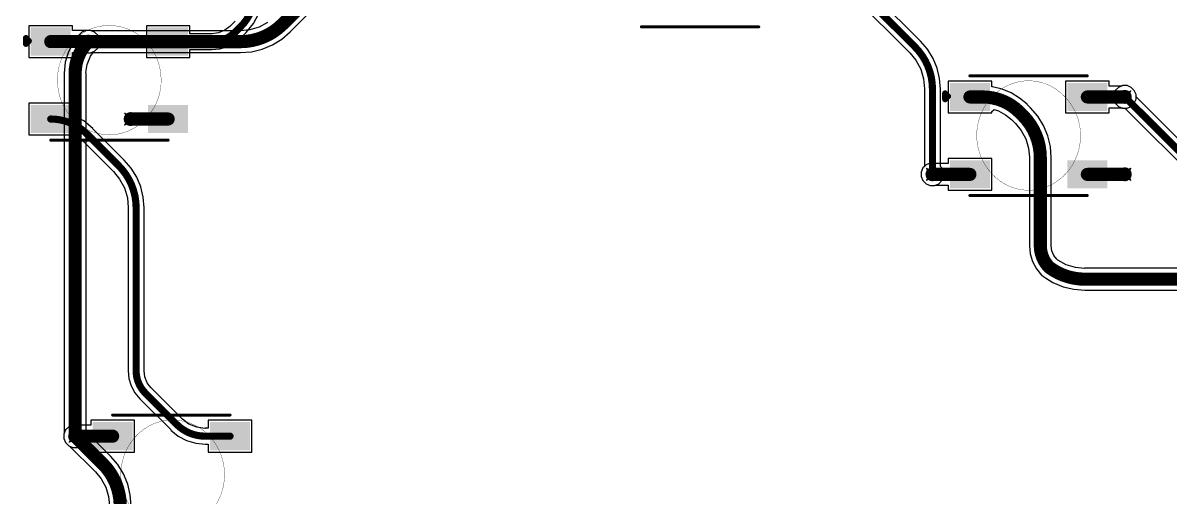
# Model space of a CAD drawing. Header units: inches. Extents: x -11 to 1110, y -7 to 455.
# Drawn here: x 356.01 to 404.86, y 271.22 to 291.43 of the extents above; entities that cross this region are included whole.
import ezdxf

# ---------------------------------------------------------------- set-up
doc = ezdxf.new("R2010")
doc.units = ezdxf.units.IN
for name, color, linetype in [('Bottom Layer', 5, 'Continuous'), ('Drill Drawing', 1, 'Continuous'), ('Mechanical 7', 56, 'Continuous'), ('Top Layer', 1, 'Continuous'), ('Top Overlay', 2, 'Continuous'), ('Top Paste', 8, 'Continuous'), ('Top Solder', 216, 'Continuous'), ('Via Holes', 16, 'Continuous')]:
    doc.layers.add(name, color=color, linetype=linetype)

msp = doc.modelspace()

# ---------------------------------------------------------------- hatches: boundary and pattern name
at = {"layer": 'Bottom Layer'}
h = msp.add_hatch(color=5, dxfattribs=at)
edge = h.paths.add_edge_path()
edge.add_arc((358.794, 290.633), 0.3, 0, 360)
h = msp.add_hatch(color=5, dxfattribs=at)
edge = h.paths.add_edge_path()
edge.add_arc((402.937, 288.28), 0.3, 0, 360)
h = msp.add_hatch(color=5, dxfattribs=at)
edge = h.paths.add_edge_path()
edge.add_arc((360.602, 287.333), 0.3, 0, 360)
h = msp.add_hatch(color=5, dxfattribs=at)
edge = h.paths.add_edge_path()
edge.add_arc((394.746, 284.98), 0.3, 0, 360)
h = msp.add_hatch(color=5, dxfattribs=at)
edge = h.paths.add_edge_path()
edge.add_arc((402.937, 284.98), 0.3, 0, 360)
h = msp.add_hatch(color=5, dxfattribs=at)
edge = h.paths.add_edge_path()
edge.add_arc((358.238, 273.814), 0.3, 0, 360)
at = {"layer": 'Top Layer'}
for points in [[(356.448, 291.136), (357.948, 291.136), (357.948, 290.136), (356.448, 290.136)], [(362.948, 290.136), (361.448, 290.136), (361.448, 291.136), (362.948, 291.136)], [(395.592, 288.776), (397.092, 288.776), (397.092, 287.776), (395.592, 287.776)], [(402.092, 287.776), (400.592, 287.776), (400.592, 288.776), (402.092, 288.776)], [(356.448, 287.836), (357.948, 287.836), (357.948, 286.836), (356.448, 286.836)], [(361.448, 287.836), (362.948, 287.836), (362.948, 286.836), (361.448, 286.836)], [(395.592, 285.476), (397.092, 285.476), (397.092, 284.476), (395.592, 284.476)], [(400.592, 285.476), (402.092, 285.476), (402.092, 284.476), (400.592, 284.476)], [(359.084, 274.318), (360.584, 274.318), (360.584, 273.318), (359.084, 273.318)], [(365.584, 273.318), (364.084, 273.318), (364.084, 274.318), (365.584, 274.318)]]:
    msp.add_hatch(color=1, dxfattribs=at).paths.add_polyline_path(points)
h = msp.add_hatch(color=1, dxfattribs=at)
edge = h.paths.add_edge_path()
edge.add_arc((358.794, 290.633), 0.3, 0, 360)
h = msp.add_hatch(color=1, dxfattribs=at)
edge = h.paths.add_edge_path()
edge.add_arc((402.937, 288.28), 0.3, 0, 360)
h = msp.add_hatch(color=1, dxfattribs=at)
edge = h.paths.add_edge_path()
edge.add_arc((360.602, 287.333), 0.3, 0, 360)
h = msp.add_hatch(color=1, dxfattribs=at)
edge = h.paths.add_edge_path()
edge.add_arc((394.746, 284.98), 0.3, 0, 360)
h = msp.add_hatch(color=1, dxfattribs=at)
edge = h.paths.add_edge_path()
edge.add_arc((402.937, 284.98), 0.3, 0, 360)
h = msp.add_hatch(color=1, dxfattribs=at)
edge = h.paths.add_edge_path()
edge.add_arc((358.238, 273.814), 0.3, 0, 360)
at = {"layer": 'Top Paste'}
for points in [[(356.448, 291.136), (357.948, 291.136), (357.948, 290.136), (356.448, 290.136)], [(362.948, 290.136), (361.448, 290.136), (361.448, 291.136), (362.948, 291.136)], [(395.592, 288.776), (397.092, 288.776), (397.092, 287.776), (395.592, 287.776)], [(402.092, 287.776), (400.592, 287.776), (400.592, 288.776), (402.092, 288.776)], [(356.448, 287.836), (357.948, 287.836), (357.948, 286.836), (356.448, 286.836)], [(361.448, 287.836), (362.948, 287.836), (362.948, 286.836), (361.448, 286.836)], [(395.592, 285.476), (397.092, 285.476), (397.092, 284.476), (395.592, 284.476)], [(400.592, 285.476), (402.092, 285.476), (402.092, 284.476), (400.592, 284.476)], [(359.084, 274.318), (360.584, 274.318), (360.584, 273.318), (359.084, 273.318)], [(365.584, 273.318), (364.084, 273.318), (364.084, 274.318), (365.584, 274.318)]]:
    msp.add_hatch(color=8, dxfattribs=at).paths.add_polyline_path(points)
at = {"layer": 'Top Solder'}
for points in [[(356.346, 291.238), (358.05, 291.238), (358.05, 290.035), (356.346, 290.035)], [(363.05, 290.035), (361.346, 290.035), (361.346, 291.238), (363.05, 291.238)], [(395.49, 288.878), (397.193, 288.878), (397.193, 287.675), (395.49, 287.675)], [(402.193, 287.675), (400.49, 287.675), (400.49, 288.878), (402.193, 288.878)], [(356.346, 287.938), (358.05, 287.938), (358.05, 286.735), (356.346, 286.735)], [(361.346, 287.938), (363.05, 287.938), (363.05, 286.735), (361.346, 286.735)], [(395.49, 285.578), (397.193, 285.578), (397.193, 284.375), (395.49, 284.375)], [(400.49, 285.578), (402.193, 285.578), (402.193, 284.375), (400.49, 284.375)], [(358.982, 274.419), (360.686, 274.419), (360.686, 273.216), (358.982, 273.216)], [(365.686, 273.216), (363.982, 273.216), (363.982, 274.419), (365.686, 274.419)]]:
    msp.add_hatch(color=216, dxfattribs=at).paths.add_polyline_path(points)
at = {"layer": 'Via Holes'}
h = msp.add_hatch(color=7, dxfattribs=at)
edge = h.paths.add_edge_path()
edge.add_arc((358.794, 290.633), 0.15, 0, 360)
h = msp.add_hatch(color=7, dxfattribs=at)
edge = h.paths.add_edge_path()
edge.add_arc((402.937, 288.28), 0.15, 0, 360)
h = msp.add_hatch(color=7, dxfattribs=at)
edge = h.paths.add_edge_path()
edge.add_arc((360.602, 287.333), 0.15, 0, 360)
h = msp.add_hatch(color=7, dxfattribs=at)
edge = h.paths.add_edge_path()
edge.add_arc((394.746, 284.98), 0.15, 0, 360)
h = msp.add_hatch(color=7, dxfattribs=at)
edge = h.paths.add_edge_path()
edge.add_arc((402.937, 284.98), 0.15, 0, 360)
h = msp.add_hatch(color=7, dxfattribs=at)
edge = h.paths.add_edge_path()
edge.add_arc((358.238, 273.814), 0.15, 0, 360)

# ---------------------------------------------------------------- linework, layer by layer
at = {"layer": 'Bottom Layer'}
for p, q in [((394.24, 290.648), (389.422, 295.467)), ((388.946, 294.991), (393.764, 290.172)), ((367.398, 291.047), (369.147, 292.795)), ((366.069, 291.251), (365.679, 291.133)), ((366.428, 291.443), (366.069, 291.251)), ((358.364, 290.845), (358.168, 290.606)), ((358.389, 290.904), (358.364, 290.845)), ((358.523, 291.038), (358.389, 290.904)), ((358.699, 291.111), (358.523, 291.038)), ((358.889, 291.111), (358.699, 291.111)), ((358.917, 291.099), (358.889, 291.111)), ((365.273, 291.099), (358.917, 291.099)), ((365.294, 291.095), (365.273, 291.099)), ((365.679, 291.133), (365.294, 291.095)), ((366.638, 290.494), (367.04, 290.741)), ((367.04, 290.741), (367.399, 291.047)), ((367.399, 291.047), (367.398, 291.047)), ((357.95, 290.197), (357.815, 289.754)), ((358.168, 290.606), (357.95, 290.197)), ((358.889, 290.012), (359.008, 290.167)), ((359.008, 290.167), (365.273, 290.167)), ((365.273, 290.166), (365.743, 290.203)), ((365.273, 290.167), (365.273, 290.166)), ((365.743, 290.203), (366.202, 290.314)), ((366.202, 290.314), (366.638, 290.494)), ((393.764, 290.172), (393.777, 290.164)), ((394.242, 290.65), (394.24, 290.648)), ((394.535, 290.307), (394.242, 290.65)), ((394.771, 289.921), (394.535, 290.307)), ((357.815, 289.754), (357.77, 289.293)), ((358.745, 289.665), (358.889, 290.012)), ((393.777, 290.164), (394.042, 289.841)), ((394.042, 289.841), (394.246, 289.459)), ((394.944, 289.504), (394.771, 289.921)), ((357.77, 289.293), (357.772, 289.293)), ((357.772, 289.293), (357.772, 273.937)), ((358.699, 289.318), (358.745, 289.665)), ((358.705, 289.293), (358.699, 289.318)), ((358.705, 274.007), (358.705, 289.293)), ((394.246, 289.459), (394.371, 289.045)), ((395.05, 289.065), (394.944, 289.504)), ((394.371, 289.045), (394.412, 288.629)), ((395.085, 288.614), (395.05, 289.065)), ((402.842, 288.758), (402.667, 288.685)), ((403.032, 288.758), (402.842, 288.758)), ((403.208, 288.685), (403.032, 288.758)), ((394.412, 288.629), (394.409, 288.614)), ((394.409, 288.614), (394.409, 285.319)), ((395.083, 285.319), (395.083, 288.614)), ((395.083, 288.614), (395.085, 288.614)), ((402.532, 288.551), (402.459, 288.375)), ((402.459, 288.375), (402.459, 288.185)), ((402.667, 288.685), (402.532, 288.551)), ((403.342, 288.551), (403.208, 288.685)), ((403.415, 288.375), (403.342, 288.551)), ((403.415, 288.278), (403.415, 288.375)), ((408.032, 283.661), (403.415, 288.278)), ((402.459, 288.185), (402.532, 288.009)), ((402.532, 288.009), (402.667, 287.875)), ((402.667, 287.875), (402.842, 287.802)), ((402.842, 287.802), (402.939, 287.802)), ((402.939, 287.802), (407.556, 283.185)), ((394.409, 285.319), (394.341, 285.251)), ((395.151, 285.251), (395.083, 285.319)), ((394.341, 285.251), (394.268, 285.075)), ((394.268, 285.075), (394.268, 284.885)), ((394.268, 284.885), (394.341, 284.709)), ((395.224, 285.075), (395.151, 285.251)), ((395.151, 284.709), (395.224, 284.885)), ((395.224, 284.885), (395.224, 285.075)), ((394.341, 284.709), (394.475, 284.575)), ((394.475, 284.575), (394.651, 284.502)), ((394.651, 284.502), (394.841, 284.502)), ((394.841, 284.502), (395.017, 284.575)), ((395.017, 284.575), (395.151, 284.709)), ((357.772, 273.937), (357.761, 273.909)), ((357.761, 273.909), (357.761, 273.719)), ((357.761, 273.719), (357.833, 273.544)), ((359.744, 272.968), (358.705, 274.007)), ((357.833, 273.544), (357.968, 273.409)), ((357.968, 273.409), (357.996, 273.398)), ((357.996, 273.398), (359.084, 272.309)), ((360.05, 272.61), (359.744, 272.968)), ((359.744, 272.968), (359.744, 272.968)), ((360.297, 272.207), (360.05, 272.61)), ((359.084, 272.309), (359.102, 272.297)), ((359.102, 272.297), (359.348, 271.998)), ((360.477, 271.772), (360.297, 272.207)), ((359.348, 271.998), (359.54, 271.639)), ((359.54, 271.639), (359.658, 271.248)), ((360.587, 271.313), (360.477, 271.772)), ((359.658, 271.248), (359.696, 270.864)), ((360.624, 270.843), (360.587, 271.313))]:
    msp.add_line(p, q, dxfattribs=at)
for points in [[(388.944, 295.468, 0.305, 0.305, 0), (394.002, 290.41, 0.305, 0.305, 0)], [(367.069, 291.377, 0.559, 0.559, 0), (368.817, 293.125, 0.559, 0.559, 0)], [(367.069, 291.377, 0.559, 0.559, -0.198912), (365.273, 290.633, 0.559, 0.559, 0)], [(358.238, 289.293, 0.559, 0.559, -0.198912), (358.794, 290.633, 0.559, 0.559, 0)], [(358.794, 290.633, 0.559, 0.559, 0), (365.273, 290.633, 0.559, 0.559, 0)], [(394.002, 290.41, 0.305, 0.305, -0.198912), (394.746, 288.614, 0.305, 0.305, 0)], [(358.238, 273.814, 0.559, 0.559, 0), (358.238, 289.293, 0.559, 0.559, 0)], [(394.746, 284.98, 0.305, 0.305, 0), (394.746, 288.614, 0.305, 0.305, 0)], [(402.937, 288.28, 0.305, 0.305, 0), (407.794, 283.423, 0.305, 0.305, 0)], [(358.238, 273.814, 0.559, 0.559, 0), (359.414, 272.639, 0.559, 0.559, 0)], [(359.414, 272.639, 0.559, 0.559, -0.198912), (360.158, 270.843, 0.559, 0.559, 0)]]:
    msp.add_lwpolyline(points, format="xyseb", dxfattribs=at)
for points in [[(366.929, 291.377, 0.279, 0.279, 1), (367.209, 291.377, 0.279, 0.279, 1)], [(366.929, 291.377, 0.279, 0.279, 1), (367.209, 291.377, 0.279, 0.279, 1)], [(358.654, 290.633, 0.279, 0.279, 1), (358.933, 290.633, 0.279, 0.279, 1)], [(358.654, 290.633, 0.279, 0.279, 1), (358.933, 290.633, 0.279, 0.279, 1)], [(365.133, 290.633, 0.279, 0.279, 1), (365.413, 290.633, 0.279, 0.279, 1)], [(365.133, 290.633, 0.279, 0.279, 1), (365.413, 290.633, 0.279, 0.279, 1)], [(393.926, 290.41, 0.152, 0.152, 1), (394.078, 290.41, 0.152, 0.152, 1)], [(393.926, 290.41, 0.152, 0.152, 1), (394.078, 290.41, 0.152, 0.152, 1)], [(358.099, 289.293, 0.279, 0.279, 1), (358.378, 289.293, 0.279, 0.279, 1)], [(358.099, 289.293, 0.279, 0.279, 1), (358.378, 289.293, 0.279, 0.279, 1)], [(394.67, 288.614, 0.152, 0.152, 1), (394.822, 288.614, 0.152, 0.152, 1)], [(394.67, 288.614, 0.152, 0.152, 1), (394.822, 288.614, 0.152, 0.152, 1)], [(402.861, 288.28, 0.152, 0.152, 1), (403.013, 288.28, 0.152, 0.152, 1)], [(394.67, 284.98, 0.152, 0.152, 1), (394.822, 284.98, 0.152, 0.152, 1)], [(358.099, 273.814, 0.279, 0.279, 1), (358.378, 273.814, 0.279, 0.279, 1)], [(358.099, 273.814, 0.279, 0.279, 1), (358.378, 273.814, 0.279, 0.279, 1)], [(359.274, 272.639, 0.279, 0.279, 1), (359.554, 272.639, 0.279, 0.279, 1)], [(359.274, 272.639, 0.279, 0.279, 1), (359.554, 272.639, 0.279, 0.279, 1)]]:
    msp.add_lwpolyline(points, format="xyseb", close=True, dxfattribs=at)
at = {"layer": 'Drill Drawing'}
for points in [[(358.54, 290.887, 0.0508, 0.0508, 0), (358.794, 290.76, 0.0508, 0.0508, 0)], [(358.54, 290.887, 0.0508, 0.0508, 0), (358.667, 290.633, 0.0508, 0.0508, 0)], [(358.54, 290.379, 0.0508, 0.0508, 0), (358.667, 290.633, 0.0508, 0.0508, 0)], [(358.794, 290.76, 0.0508, 0.0508, 0), (359.048, 290.887, 0.0508, 0.0508, 0)], [(358.921, 290.633, 0.0508, 0.0508, 0), (359.048, 290.887, 0.0508, 0.0508, 0)], [(358.921, 290.633, 0.0508, 0.0508, 0), (359.048, 290.379, 0.0508, 0.0508, 0)], [(358.54, 290.379, 0.0508, 0.0508, 0), (358.794, 290.506, 0.0508, 0.0508, 0)], [(358.794, 290.506, 0.0508, 0.0508, 0), (359.048, 290.379, 0.0508, 0.0508, 0)], [(402.683, 288.534, 0.0508, 0.0508, 0), (402.937, 288.407, 0.0508, 0.0508, 0)], [(402.683, 288.534, 0.0508, 0.0508, 0), (402.81, 288.28, 0.0508, 0.0508, 0)], [(402.683, 288.026, 0.0508, 0.0508, 0), (402.81, 288.28, 0.0508, 0.0508, 0)], [(402.937, 288.407, 0.0508, 0.0508, 0), (403.191, 288.534, 0.0508, 0.0508, 0)], [(403.064, 288.28, 0.0508, 0.0508, 0), (403.191, 288.534, 0.0508, 0.0508, 0)], [(403.064, 288.28, 0.0508, 0.0508, 0), (403.191, 288.026, 0.0508, 0.0508, 0)], [(402.683, 288.026, 0.0508, 0.0508, 0), (402.937, 288.153, 0.0508, 0.0508, 0)], [(402.937, 288.153, 0.0508, 0.0508, 0), (403.191, 288.026, 0.0508, 0.0508, 0)], [(360.348, 287.587, 0.0508, 0.0508, 0), (360.602, 287.46, 0.0508, 0.0508, 0)], [(360.348, 287.587, 0.0508, 0.0508, 0), (360.475, 287.333, 0.0508, 0.0508, 0)], [(360.348, 287.079, 0.0508, 0.0508, 0), (360.475, 287.333, 0.0508, 0.0508, 0)], [(360.602, 287.46, 0.0508, 0.0508, 0), (360.856, 287.587, 0.0508, 0.0508, 0)], [(360.729, 287.333, 0.0508, 0.0508, 0), (360.856, 287.587, 0.0508, 0.0508, 0)], [(360.729, 287.333, 0.0508, 0.0508, 0), (360.856, 287.079, 0.0508, 0.0508, 0)], [(360.348, 287.079, 0.0508, 0.0508, 0), (360.602, 287.206, 0.0508, 0.0508, 0)], [(360.602, 287.206, 0.0508, 0.0508, 0), (360.856, 287.079, 0.0508, 0.0508, 0)], [(394.492, 285.234, 0.0508, 0.0508, 0), (394.746, 285.107, 0.0508, 0.0508, 0)], [(394.492, 285.234, 0.0508, 0.0508, 0), (394.619, 284.98, 0.0508, 0.0508, 0)], [(394.492, 284.726, 0.0508, 0.0508, 0), (394.619, 284.98, 0.0508, 0.0508, 0)], [(394.492, 284.726, 0.0508, 0.0508, 0), (394.746, 284.853, 0.0508, 0.0508, 0)], [(394.746, 285.107, 0.0508, 0.0508, 0), (395, 285.234, 0.0508, 0.0508, 0)], [(394.746, 284.853, 0.0508, 0.0508, 0), (395, 284.726, 0.0508, 0.0508, 0)], [(394.873, 284.98, 0.0508, 0.0508, 0), (395, 285.234, 0.0508, 0.0508, 0)], [(394.873, 284.98, 0.0508, 0.0508, 0), (395, 284.726, 0.0508, 0.0508, 0)], [(402.683, 285.234, 0.0508, 0.0508, 0), (402.937, 285.107, 0.0508, 0.0508, 0)], [(402.683, 285.234, 0.0508, 0.0508, 0), (402.81, 284.98, 0.0508, 0.0508, 0)], [(402.683, 284.726, 0.0508, 0.0508, 0), (402.81, 284.98, 0.0508, 0.0508, 0)], [(402.683, 284.726, 0.0508, 0.0508, 0), (402.937, 284.853, 0.0508, 0.0508, 0)], [(402.937, 285.107, 0.0508, 0.0508, 0), (403.191, 285.234, 0.0508, 0.0508, 0)], [(402.937, 284.853, 0.0508, 0.0508, 0), (403.191, 284.726, 0.0508, 0.0508, 0)], [(403.064, 284.98, 0.0508, 0.0508, 0), (403.191, 285.234, 0.0508, 0.0508, 0)], [(403.064, 284.98, 0.0508, 0.0508, 0), (403.191, 284.726, 0.0508, 0.0508, 0)], [(357.984, 274.068, 0.0508, 0.0508, 0), (358.238, 273.941, 0.0508, 0.0508, 0)], [(357.984, 274.068, 0.0508, 0.0508, 0), (358.111, 273.814, 0.0508, 0.0508, 0)], [(358.238, 273.941, 0.0508, 0.0508, 0), (358.492, 274.068, 0.0508, 0.0508, 0)], [(358.365, 273.814, 0.0508, 0.0508, 0), (358.492, 274.068, 0.0508, 0.0508, 0)], [(357.984, 273.56, 0.0508, 0.0508, 0), (358.111, 273.814, 0.0508, 0.0508, 0)], [(357.984, 273.56, 0.0508, 0.0508, 0), (358.238, 273.687, 0.0508, 0.0508, 0)], [(358.238, 273.687, 0.0508, 0.0508, 0), (358.492, 273.56, 0.0508, 0.0508, 0)], [(358.365, 273.814, 0.0508, 0.0508, 0), (358.492, 273.56, 0.0508, 0.0508, 0)]]:
    msp.add_lwpolyline(points, format="xyseb", dxfattribs=at)
for points in [[(358.527, 290.887, 0.0254, 0.0254, 1), (358.552, 290.887, 0.0254, 0.0254, 1)], [(358.527, 290.887, 0.0254, 0.0254, 1), (358.552, 290.887, 0.0254, 0.0254, 1)], [(358.654, 290.633, 0.0254, 0.0254, 1), (358.679, 290.633, 0.0254, 0.0254, 1)], [(358.654, 290.633, 0.0254, 0.0254, 1), (358.679, 290.633, 0.0254, 0.0254, 1)], [(358.781, 290.76, 0.0254, 0.0254, 1), (358.806, 290.76, 0.0254, 0.0254, 1)], [(358.781, 290.76, 0.0254, 0.0254, 1), (358.806, 290.76, 0.0254, 0.0254, 1)], [(358.908, 290.633, 0.0254, 0.0254, 1), (358.933, 290.633, 0.0254, 0.0254, 1)], [(358.908, 290.633, 0.0254, 0.0254, 1), (358.933, 290.633, 0.0254, 0.0254, 1)], [(359.035, 290.887, 0.0254, 0.0254, 1), (359.06, 290.887, 0.0254, 0.0254, 1)], [(359.035, 290.887, 0.0254, 0.0254, 1), (359.06, 290.887, 0.0254, 0.0254, 1)], [(358.527, 290.379, 0.0254, 0.0254, 1), (358.552, 290.379, 0.0254, 0.0254, 1)], [(358.527, 290.379, 0.0254, 0.0254, 1), (358.552, 290.379, 0.0254, 0.0254, 1)], [(358.781, 290.506, 0.0254, 0.0254, 1), (358.806, 290.506, 0.0254, 0.0254, 1)], [(358.781, 290.506, 0.0254, 0.0254, 1), (358.806, 290.506, 0.0254, 0.0254, 1)], [(359.035, 290.379, 0.0254, 0.0254, 1), (359.06, 290.379, 0.0254, 0.0254, 1)], [(359.035, 290.379, 0.0254, 0.0254, 1), (359.06, 290.379, 0.0254, 0.0254, 1)], [(402.671, 288.534, 0.0254, 0.0254, 1), (402.696, 288.534, 0.0254, 0.0254, 1)], [(402.671, 288.534, 0.0254, 0.0254, 1), (402.696, 288.534, 0.0254, 0.0254, 1)], [(402.798, 288.28, 0.0254, 0.0254, 1), (402.823, 288.28, 0.0254, 0.0254, 1)], [(402.798, 288.28, 0.0254, 0.0254, 1), (402.823, 288.28, 0.0254, 0.0254, 1)], [(402.925, 288.407, 0.0254, 0.0254, 1), (402.95, 288.407, 0.0254, 0.0254, 1)], [(402.925, 288.407, 0.0254, 0.0254, 1), (402.95, 288.407, 0.0254, 0.0254, 1)], [(403.052, 288.28, 0.0254, 0.0254, 1), (403.077, 288.28, 0.0254, 0.0254, 1)], [(403.052, 288.28, 0.0254, 0.0254, 1), (403.077, 288.28, 0.0254, 0.0254, 1)], [(403.179, 288.534, 0.0254, 0.0254, 1), (403.204, 288.534, 0.0254, 0.0254, 1)], [(403.179, 288.534, 0.0254, 0.0254, 1), (403.204, 288.534, 0.0254, 0.0254, 1)], [(402.671, 288.026, 0.0254, 0.0254, 1), (402.696, 288.026, 0.0254, 0.0254, 1)], [(402.671, 288.026, 0.0254, 0.0254, 1), (402.696, 288.026, 0.0254, 0.0254, 1)], [(402.925, 288.153, 0.0254, 0.0254, 1), (402.95, 288.153, 0.0254, 0.0254, 1)], [(402.925, 288.153, 0.0254, 0.0254, 1), (402.95, 288.153, 0.0254, 0.0254, 1)], [(403.179, 288.026, 0.0254, 0.0254, 1), (403.204, 288.026, 0.0254, 0.0254, 1)], [(403.179, 288.026, 0.0254, 0.0254, 1), (403.204, 288.026, 0.0254, 0.0254, 1)], [(360.336, 287.587, 0.0254, 0.0254, 1), (360.361, 287.587, 0.0254, 0.0254, 1)], [(360.336, 287.587, 0.0254, 0.0254, 1), (360.361, 287.587, 0.0254, 0.0254, 1)], [(360.463, 287.333, 0.0254, 0.0254, 1), (360.488, 287.333, 0.0254, 0.0254, 1)], [(360.463, 287.333, 0.0254, 0.0254, 1), (360.488, 287.333, 0.0254, 0.0254, 1)], [(360.59, 287.46, 0.0254, 0.0254, 1), (360.615, 287.46, 0.0254, 0.0254, 1)], [(360.59, 287.46, 0.0254, 0.0254, 1), (360.615, 287.46, 0.0254, 0.0254, 1)], [(360.717, 287.333, 0.0254, 0.0254, 1), (360.742, 287.333, 0.0254, 0.0254, 1)], [(360.717, 287.333, 0.0254, 0.0254, 1), (360.742, 287.333, 0.0254, 0.0254, 1)], [(360.844, 287.587, 0.0254, 0.0254, 1), (360.869, 287.587, 0.0254, 0.0254, 1)], [(360.844, 287.587, 0.0254, 0.0254, 1), (360.869, 287.587, 0.0254, 0.0254, 1)], [(360.336, 287.079, 0.0254, 0.0254, 1), (360.361, 287.079, 0.0254, 0.0254, 1)], [(360.336, 287.079, 0.0254, 0.0254, 1), (360.361, 287.079, 0.0254, 0.0254, 1)], [(360.59, 287.206, 0.0254, 0.0254, 1), (360.615, 287.206, 0.0254, 0.0254, 1)], [(360.59, 287.206, 0.0254, 0.0254, 1), (360.615, 287.206, 0.0254, 0.0254, 1)], [(360.844, 287.079, 0.0254, 0.0254, 1), (360.869, 287.079, 0.0254, 0.0254, 1)], [(360.844, 287.079, 0.0254, 0.0254, 1), (360.869, 287.079, 0.0254, 0.0254, 1)], [(394.479, 285.234, 0.0254, 0.0254, 1), (394.505, 285.234, 0.0254, 0.0254, 1)], [(394.479, 285.234, 0.0254, 0.0254, 1), (394.505, 285.234, 0.0254, 0.0254, 1)], [(394.606, 284.98, 0.0254, 0.0254, 1), (394.632, 284.98, 0.0254, 0.0254, 1)], [(394.606, 284.98, 0.0254, 0.0254, 1), (394.632, 284.98, 0.0254, 0.0254, 1)], [(394.733, 285.107, 0.0254, 0.0254, 1), (394.759, 285.107, 0.0254, 0.0254, 1)], [(394.733, 285.107, 0.0254, 0.0254, 1), (394.759, 285.107, 0.0254, 0.0254, 1)], [(394.733, 284.853, 0.0254, 0.0254, 1), (394.759, 284.853, 0.0254, 0.0254, 1)], [(394.733, 284.853, 0.0254, 0.0254, 1), (394.759, 284.853, 0.0254, 0.0254, 1)], [(394.86, 284.98, 0.0254, 0.0254, 1), (394.886, 284.98, 0.0254, 0.0254, 1)], [(394.86, 284.98, 0.0254, 0.0254, 1), (394.886, 284.98, 0.0254, 0.0254, 1)], [(394.987, 285.234, 0.0254, 0.0254, 1), (395.013, 285.234, 0.0254, 0.0254, 1)], [(394.987, 285.234, 0.0254, 0.0254, 1), (395.013, 285.234, 0.0254, 0.0254, 1)], [(402.671, 285.234, 0.0254, 0.0254, 1), (402.696, 285.234, 0.0254, 0.0254, 1)], [(402.671, 285.234, 0.0254, 0.0254, 1), (402.696, 285.234, 0.0254, 0.0254, 1)], [(402.798, 284.98, 0.0254, 0.0254, 1), (402.823, 284.98, 0.0254, 0.0254, 1)], [(402.798, 284.98, 0.0254, 0.0254, 1), (402.823, 284.98, 0.0254, 0.0254, 1)], [(402.925, 285.107, 0.0254, 0.0254, 1), (402.95, 285.107, 0.0254, 0.0254, 1)], [(402.925, 285.107, 0.0254, 0.0254, 1), (402.95, 285.107, 0.0254, 0.0254, 1)], [(402.925, 284.853, 0.0254, 0.0254, 1), (402.95, 284.853, 0.0254, 0.0254, 1)], [(402.925, 284.853, 0.0254, 0.0254, 1), (402.95, 284.853, 0.0254, 0.0254, 1)], [(403.052, 284.98, 0.0254, 0.0254, 1), (403.077, 284.98, 0.0254, 0.0254, 1)], [(403.052, 284.98, 0.0254, 0.0254, 1), (403.077, 284.98, 0.0254, 0.0254, 1)], [(403.179, 285.234, 0.0254, 0.0254, 1), (403.204, 285.234, 0.0254, 0.0254, 1)], [(403.179, 285.234, 0.0254, 0.0254, 1), (403.204, 285.234, 0.0254, 0.0254, 1)], [(394.479, 284.726, 0.0254, 0.0254, 1), (394.505, 284.726, 0.0254, 0.0254, 1)], [(394.479, 284.726, 0.0254, 0.0254, 1), (394.505, 284.726, 0.0254, 0.0254, 1)], [(394.987, 284.726, 0.0254, 0.0254, 1), (395.013, 284.726, 0.0254, 0.0254, 1)], [(394.987, 284.726, 0.0254, 0.0254, 1), (395.013, 284.726, 0.0254, 0.0254, 1)], [(402.671, 284.726, 0.0254, 0.0254, 1), (402.696, 284.726, 0.0254, 0.0254, 1)], [(402.671, 284.726, 0.0254, 0.0254, 1), (402.696, 284.726, 0.0254, 0.0254, 1)], [(403.179, 284.726, 0.0254, 0.0254, 1), (403.204, 284.726, 0.0254, 0.0254, 1)], [(403.179, 284.726, 0.0254, 0.0254, 1), (403.204, 284.726, 0.0254, 0.0254, 1)], [(357.972, 274.068, 0.0254, 0.0254, 1), (357.997, 274.068, 0.0254, 0.0254, 1)], [(357.972, 274.068, 0.0254, 0.0254, 1), (357.997, 274.068, 0.0254, 0.0254, 1)], [(358.48, 274.068, 0.0254, 0.0254, 1), (358.505, 274.068, 0.0254, 0.0254, 1)], [(358.48, 274.068, 0.0254, 0.0254, 1), (358.505, 274.068, 0.0254, 0.0254, 1)], [(357.972, 273.56, 0.0254, 0.0254, 1), (357.997, 273.56, 0.0254, 0.0254, 1)], [(357.972, 273.56, 0.0254, 0.0254, 1), (357.997, 273.56, 0.0254, 0.0254, 1)], [(358.099, 273.814, 0.0254, 0.0254, 1), (358.124, 273.814, 0.0254, 0.0254, 1)], [(358.099, 273.814, 0.0254, 0.0254, 1), (358.124, 273.814, 0.0254, 0.0254, 1)], [(358.226, 273.941, 0.0254, 0.0254, 1), (358.251, 273.941, 0.0254, 0.0254, 1)], [(358.226, 273.941, 0.0254, 0.0254, 1), (358.251, 273.941, 0.0254, 0.0254, 1)], [(358.226, 273.687, 0.0254, 0.0254, 1), (358.251, 273.687, 0.0254, 0.0254, 1)], [(358.226, 273.687, 0.0254, 0.0254, 1), (358.251, 273.687, 0.0254, 0.0254, 1)], [(358.353, 273.814, 0.0254, 0.0254, 1), (358.378, 273.814, 0.0254, 0.0254, 1)], [(358.353, 273.814, 0.0254, 0.0254, 1), (358.378, 273.814, 0.0254, 0.0254, 1)], [(358.48, 273.56, 0.0254, 0.0254, 1), (358.505, 273.56, 0.0254, 0.0254, 1)], [(358.48, 273.56, 0.0254, 0.0254, 1), (358.505, 273.56, 0.0254, 0.0254, 1)]]:
    msp.add_lwpolyline(points, format="xyseb", close=True, dxfattribs=at)
at = {"layer": 'Mechanical 7'}
for points in [[(358.307, 290.813, 0.0127, 0.0127, -0.124946), (359.252, 291.281, 0.0127, 0.0127, 0)], [(359.252, 291.281, 0.0127, 0.0127, -0.334762), (361.604, 290.158, 0.0127, 0.0127, 0)], [(357.528, 288.531, 0.0127, 0.0127, -0.268856), (358.307, 290.813, 0.0127, 0.0127, 0)], [(361.604, 290.158, 0.0127, 0.0127, -0.077139), (361.853, 289.459, 0.0127, 0.0127, 0)], [(361.853, 289.459, 0.0127, 0.0127, -0.311427), (360.791, 286.973, 0.0127, 0.0127, 0)], [(396.876, 287.694, 0.0127, 0.0127, -0.24324), (398.493, 288.937, 0.0127, 0.0127, 0)], [(398.493, 288.937, 0.0127, 0.0127, -0.169243), (399.846, 288.708, 0.0127, 0.0127, 0)], [(399.846, 288.708, 0.0127, 0.0127, -0.396539), (400.809, 285.573, 0.0127, 0.0127, 0)], [(357.894, 287.641, 0.0127, 0.0127, -0.101626), (357.528, 288.531, 0.0127, 0.0127, 0)], [(359.688, 286.662, 0.0127, 0.0127, -0.248346), (357.894, 287.641, 0.0127, 0.0127, 0)], [(397.839, 284.556, 0.0127, 0.0127, -0.396021), (396.876, 287.694, 0.0127, 0.0127, 0)], [(360.791, 286.973, 0.0127, 0.0127, -0.083791), (360.129, 286.71, 0.0127, 0.0127, 0)], [(359.776, 286.664, 0.0127, 0.0127, -0.011814), (359.688, 286.662, 0.0127, 0.0127, 0)], [(359.909, 286.674, 0.0127, 0.0127, -0.01609), (359.776, 286.664, 0.0127, 0.0127, 0)], [(359.997, 286.686, 0.0127, 0.0127, -0.009623), (359.909, 286.674, 0.0127, 0.0127, 0)], [(360.129, 286.71, 0.0127, 0.0127, -0.012797), (359.997, 286.686, 0.0127, 0.0127, 0)], [(400.809, 285.573, 0.0127, 0.0127, -0.227609), (399.316, 284.356, 0.0127, 0.0127, 0)], [(398.841, 284.301, 0.0127, 0.0127, -0.124809), (397.839, 284.556, 0.0127, 0.0127, 0)], [(399.316, 284.356, 0.0127, 0.0127, -0.057201), (398.841, 284.301, 0.0127, 0.0127, 0)], [(360.206, 271.853, 0.0127, 0.0127, -0.269923), (361.116, 274.081, 0.0127, 0.0127, 0)], [(361.116, 274.081, 0.0127, 0.0127, -0.125571), (362.086, 274.486, 0.0127, 0.0127, 0)], [(362.086, 274.486, 0.0127, 0.0127, -0.291133), (364.192, 273.525, 0.0127, 0.0127, 0)], [(364.192, 273.525, 0.0127, 0.0127, -0.11549), (364.577, 272.5, 0.0127, 0.0127, 0)], [(364.577, 272.5, 0.0127, 0.0127, -0.269362), (363.667, 270.274, 0.0127, 0.0127, 0)], [(360.54, 270.905, 0.0127, 0.0127, -0.105646), (360.206, 271.853, 0.0127, 0.0127, 0)]]:
    msp.add_lwpolyline(points, format="xyseb", dxfattribs=at)
for points in [[(359.248, 291.281, 0.00635, 0.00635, 1), (359.255, 291.281, 0.00635, 0.00635, 1)], [(359.248, 291.281, 0.00635, 0.00635, 1), (359.255, 291.281, 0.00635, 0.00635, 1)], [(358.303, 290.813, 0.00635, 0.00635, 1), (358.31, 290.813, 0.00635, 0.00635, 1)], [(358.303, 290.813, 0.00635, 0.00635, 1), (358.31, 290.813, 0.00635, 0.00635, 1)], [(361.601, 290.158, 0.00635, 0.00635, 1), (361.607, 290.158, 0.00635, 0.00635, 1)], [(361.601, 290.158, 0.00635, 0.00635, 1), (361.607, 290.158, 0.00635, 0.00635, 1)], [(361.85, 289.459, 0.00635, 0.00635, 1), (361.857, 289.459, 0.00635, 0.00635, 1)], [(361.85, 289.459, 0.00635, 0.00635, 1), (361.857, 289.459, 0.00635, 0.00635, 1)], [(398.49, 288.937, 0.00635, 0.00635, 1), (398.496, 288.937, 0.00635, 0.00635, 1)], [(398.49, 288.937, 0.00635, 0.00635, 1), (398.496, 288.937, 0.00635, 0.00635, 1)], [(399.843, 288.708, 0.00635, 0.00635, 1), (399.849, 288.708, 0.00635, 0.00635, 1)], [(399.843, 288.708, 0.00635, 0.00635, 1), (399.849, 288.708, 0.00635, 0.00635, 1)], [(357.524, 288.531, 0.00635, 0.00635, 1), (357.531, 288.531, 0.00635, 0.00635, 1)], [(357.524, 288.531, 0.00635, 0.00635, 1), (357.531, 288.531, 0.00635, 0.00635, 1)], [(357.891, 287.641, 0.00635, 0.00635, 1), (357.897, 287.641, 0.00635, 0.00635, 1)], [(357.891, 287.641, 0.00635, 0.00635, 1), (357.897, 287.641, 0.00635, 0.00635, 1)], [(396.873, 287.694, 0.00635, 0.00635, 1), (396.879, 287.694, 0.00635, 0.00635, 1)], [(396.873, 287.694, 0.00635, 0.00635, 1), (396.879, 287.694, 0.00635, 0.00635, 1)], [(360.788, 286.973, 0.00635, 0.00635, 1), (360.794, 286.973, 0.00635, 0.00635, 1)], [(360.788, 286.973, 0.00635, 0.00635, 1), (360.794, 286.973, 0.00635, 0.00635, 1)], [(359.685, 286.662, 0.00635, 0.00635, 1), (359.691, 286.662, 0.00635, 0.00635, 1)], [(359.685, 286.662, 0.00635, 0.00635, 1), (359.691, 286.662, 0.00635, 0.00635, 1)], [(359.773, 286.664, 0.00635, 0.00635, 1), (359.779, 286.664, 0.00635, 0.00635, 1)], [(359.773, 286.664, 0.00635, 0.00635, 1), (359.779, 286.664, 0.00635, 0.00635, 1)], [(359.905, 286.674, 0.00635, 0.00635, 1), (359.912, 286.674, 0.00635, 0.00635, 1)], [(359.905, 286.674, 0.00635, 0.00635, 1), (359.912, 286.674, 0.00635, 0.00635, 1)], [(359.994, 286.686, 0.00635, 0.00635, 1), (360, 286.686, 0.00635, 0.00635, 1)], [(359.994, 286.686, 0.00635, 0.00635, 1), (360, 286.686, 0.00635, 0.00635, 1)], [(360.126, 286.71, 0.00635, 0.00635, 1), (360.133, 286.71, 0.00635, 0.00635, 1)], [(360.126, 286.71, 0.00635, 0.00635, 1), (360.133, 286.71, 0.00635, 0.00635, 1)], [(400.805, 285.573, 0.00635, 0.00635, 1), (400.812, 285.573, 0.00635, 0.00635, 1)], [(400.805, 285.573, 0.00635, 0.00635, 1), (400.812, 285.573, 0.00635, 0.00635, 1)], [(397.836, 284.556, 0.00635, 0.00635, 1), (397.842, 284.556, 0.00635, 0.00635, 1)], [(397.836, 284.556, 0.00635, 0.00635, 1), (397.842, 284.556, 0.00635, 0.00635, 1)], [(398.838, 284.301, 0.00635, 0.00635, 1), (398.844, 284.301, 0.00635, 0.00635, 1)], [(398.838, 284.301, 0.00635, 0.00635, 1), (398.844, 284.301, 0.00635, 0.00635, 1)], [(399.313, 284.356, 0.00635, 0.00635, 1), (399.319, 284.356, 0.00635, 0.00635, 1)], [(399.313, 284.356, 0.00635, 0.00635, 1), (399.319, 284.356, 0.00635, 0.00635, 1)], [(361.113, 274.081, 0.00635, 0.00635, 1), (361.119, 274.081, 0.00635, 0.00635, 1)], [(361.113, 274.081, 0.00635, 0.00635, 1), (361.119, 274.081, 0.00635, 0.00635, 1)], [(362.082, 274.486, 0.00635, 0.00635, 1), (362.089, 274.486, 0.00635, 0.00635, 1)], [(362.082, 274.486, 0.00635, 0.00635, 1), (362.089, 274.486, 0.00635, 0.00635, 1)], [(364.189, 273.525, 0.00635, 0.00635, 1), (364.195, 273.525, 0.00635, 0.00635, 1)], [(364.189, 273.525, 0.00635, 0.00635, 1), (364.195, 273.525, 0.00635, 0.00635, 1)], [(364.574, 272.5, 0.00635, 0.00635, 1), (364.58, 272.5, 0.00635, 0.00635, 1)], [(364.574, 272.5, 0.00635, 0.00635, 1), (364.58, 272.5, 0.00635, 0.00635, 1)], [(360.203, 271.853, 0.00635, 0.00635, 1), (360.209, 271.853, 0.00635, 0.00635, 1)], [(360.203, 271.853, 0.00635, 0.00635, 1), (360.209, 271.853, 0.00635, 0.00635, 1)]]:
    msp.add_lwpolyline(points, format="xyseb", close=True, dxfattribs=at)
at = {"layer": 'Top Layer'}
for p, q in [((365.835, 291.403), (366.065, 291.834)), ((358.126, 291.314), (356.27, 291.314)), ((356.27, 291.314), (356.27, 289.959)), ((358.126, 291.102), (358.126, 291.314)), ((363.126, 291.314), (361.27, 291.314)), ((361.27, 291.314), (361.27, 289.959)), ((363.126, 290.973), (363.126, 291.314)), ((364.828, 291.286), (364.608, 291.117)), ((364.834, 291.294), (364.828, 291.286)), ((365.046, 291.506), (364.834, 291.294)), ((365.526, 291.026), (365.835, 291.403)), ((358.679, 291.102), (358.126, 291.102)), ((358.699, 291.111), (358.679, 291.102)), ((358.889, 291.111), (358.699, 291.111)), ((359.064, 291.038), (358.889, 291.111)), ((359.199, 290.904), (359.064, 291.038)), ((359.271, 290.728), (359.199, 290.904)), ((359.271, 290.538), (359.271, 290.728)), ((364.058, 290.973), (363.126, 290.973)), ((364.068, 290.971), (364.058, 290.973)), ((364.343, 291.007), (364.068, 290.971)), ((364.608, 291.117), (364.343, 291.007)), ((365.043, 290.596), (365.311, 290.817)), ((365.31, 290.818), (365.522, 291.03)), ((365.311, 290.817), (365.31, 290.818)), ((365.31, 290.818), (365.31, 290.818)), ((365.522, 291.03), (365.522, 291.03)), ((365.522, 291.03), (365.526, 291.026)), ((358.126, 289.959), (358.126, 290.17)), ((358.126, 290.17), (358.662, 290.17)), ((358.662, 290.17), (358.699, 290.155)), ((358.889, 290.155), (359.064, 290.228)), ((359.064, 290.228), (359.199, 290.362)), ((359.199, 290.362), (359.271, 290.538)), ((363.126, 289.959), (363.126, 290.3)), ((363.126, 290.3), (364.058, 290.3)), ((364.058, 290.298), (364.404, 290.332)), ((364.058, 290.3), (364.058, 290.298)), ((364.404, 290.332), (364.736, 290.432)), ((364.736, 290.432), (365.043, 290.596)), ((356.27, 289.959), (358.126, 289.959)), ((358.699, 290.155), (358.889, 290.155)), ((361.27, 289.959), (363.126, 289.959)), ((397.269, 288.954), (395.414, 288.954)), ((395.414, 288.954), (395.414, 287.599)), ((397.269, 288.712), (397.269, 288.954)), ((397.306, 288.709), (397.269, 288.712)), ((397.714, 288.611), (397.306, 288.709)), ((402.269, 288.954), (400.414, 288.954)), ((400.414, 288.954), (400.414, 287.599)), ((402.269, 288.743), (402.269, 288.954)), ((402.806, 288.743), (402.269, 288.743)), ((402.842, 288.758), (402.806, 288.743)), ((403.032, 288.758), (402.842, 288.758)), ((403.208, 288.685), (403.032, 288.758)), ((398.102, 288.45), (397.714, 288.611)), ((398.46, 288.231), (398.102, 288.45)), ((398.774, 287.963), (398.46, 288.231)), ((403.342, 288.551), (403.208, 288.685)), ((403.415, 288.375), (403.342, 288.551)), ((403.415, 288.185), (403.415, 288.375)), ((358.126, 288.014), (356.27, 288.014)), ((356.27, 288.014), (356.27, 286.659)), ((358.126, 287.498), (358.126, 288.014)), ((397.269, 287.663), (397.371, 287.738)), ((397.371, 287.738), (397.557, 287.682)), ((398.779, 287.959), (398.774, 287.963)), ((398.924, 287.814), (398.779, 287.959)), ((398.925, 287.814), (398.924, 287.814)), ((398.924, 287.814), (398.924, 287.814)), ((399.231, 287.456), (398.925, 287.814)), ((402.269, 287.599), (402.269, 287.81)), ((402.269, 287.81), (402.822, 287.81)), ((402.822, 287.81), (402.842, 287.802)), ((402.842, 287.802), (403.032, 287.802)), ((403.032, 287.802), (403.208, 287.875)), ((403.208, 287.875), (403.342, 288.009)), ((403.342, 288.009), (403.415, 288.185)), ((358.165, 287.486), (358.126, 287.498)), ((358.602, 287.253), (358.165, 287.486)), ((358.985, 286.938), (358.602, 287.253)), ((395.414, 287.599), (397.269, 287.599)), ((397.269, 287.599), (397.269, 287.663)), ((397.557, 287.682), (397.859, 287.521)), ((397.859, 287.521), (398.111, 287.313)), ((398.111, 287.313), (398.12, 287.3)), ((398.12, 287.3), (398.265, 287.155)), ((399.478, 287.053), (399.231, 287.456)), ((400.414, 287.599), (402.269, 287.599)), ((358.981, 286.934), (358.985, 286.938)), ((360.33, 285.586), (358.981, 286.934)), ((358.981, 286.934), (358.981, 286.934)), ((398.265, 287.155), (398.283, 287.143)), ((398.283, 287.143), (398.528, 286.844)), ((398.528, 286.844), (398.721, 286.485)), ((399.658, 286.618), (399.478, 287.053)), ((356.27, 286.659), (358.126, 286.659)), ((358.126, 286.659), (358.253, 286.669)), ((358.126, 286.659), (358.126, 286.659)), ((358.253, 286.669), (358.5, 286.466)), ((358.5, 286.466), (358.505, 286.458)), ((358.505, 286.458), (359.853, 285.11)), ((398.721, 286.485), (398.839, 286.094)), ((399.768, 286.159), (399.658, 286.618)), ((398.839, 286.094), (398.877, 285.71)), ((399.805, 285.688), (399.768, 286.159)), ((360.331, 285.588), (360.33, 285.586)), ((360.625, 285.244), (360.331, 285.588)), ((394.475, 285.385), (394.341, 285.251)), ((394.651, 285.458), (394.475, 285.385)), ((394.841, 285.458), (394.651, 285.458)), ((394.877, 285.443), (394.841, 285.458)), ((395.414, 285.443), (394.877, 285.443)), ((397.269, 285.654), (395.414, 285.654)), ((395.414, 285.654), (395.414, 285.443)), ((397.269, 284.299), (397.269, 285.654)), ((398.877, 285.71), (398.873, 285.688)), ((398.873, 285.688), (398.873, 281.944)), ((399.805, 281.944), (399.805, 285.688)), ((399.805, 285.688), (399.805, 285.688)), ((359.853, 285.11), (359.866, 285.102)), ((359.866, 285.102), (360.131, 284.778)), ((360.861, 284.859), (360.625, 285.244)), ((361.034, 284.442), (360.861, 284.859)), ((394.341, 285.251), (394.268, 285.075)), ((394.268, 285.075), (394.268, 284.885)), ((394.268, 284.885), (394.341, 284.709)), ((360.131, 284.778), (360.335, 284.397)), ((360.335, 284.397), (360.461, 283.983)), ((361.139, 284.002), (361.034, 284.442)), ((394.341, 284.709), (394.475, 284.575)), ((394.475, 284.575), (394.651, 284.502)), ((394.651, 284.502), (394.841, 284.502)), ((394.841, 284.502), (394.861, 284.51)), ((394.861, 284.51), (395.414, 284.51)), ((395.414, 284.51), (395.414, 284.299)), ((360.461, 283.983), (360.502, 283.567)), ((361.174, 283.552), (361.139, 284.002)), ((395.414, 284.299), (397.269, 284.299)), ((360.502, 283.567), (360.499, 283.552)), ((360.499, 283.552), (360.499, 276.606)), ((361.172, 276.606), (361.172, 283.552)), ((361.172, 283.552), (361.174, 283.552)), ((398.873, 281.944), (398.873, 281.941)), ((398.873, 281.941), (398.907, 281.595)), ((399.803, 281.933), (399.805, 281.944)), ((399.831, 281.721), (399.803, 281.933)), ((398.907, 281.595), (399.009, 281.259)), ((399.917, 281.513), (399.831, 281.721)), ((400.037, 281.357), (399.917, 281.513)), ((399.009, 281.259), (399.175, 280.949)), ((399.175, 280.949), (399.396, 280.68)), ((400.082, 281.32), (400.037, 281.357)), ((400.441, 281.127), (400.082, 281.32)), ((400.832, 281.009), (400.441, 281.127)), ((401.216, 280.971), (400.832, 281.009)), ((401.237, 280.975), (401.216, 280.971)), ((409.206, 280.975), (401.237, 280.975)), ((399.396, 280.68), (399.397, 280.678)), ((399.397, 280.678), (399.397, 280.678)), ((399.397, 280.678), (399.47, 280.617)), ((399.47, 280.617), (399.557, 280.564)), ((399.557, 280.564), (399.873, 280.37)), ((399.873, 280.37), (400.308, 280.19)), ((400.308, 280.19), (400.767, 280.08)), ((400.767, 280.08), (401.237, 280.043)), ((401.237, 280.043), (401.237, 280.043)), ((401.237, 280.043), (409.206, 280.043)), ((360.499, 276.606), (360.497, 276.606)), ((360.497, 276.606), (360.53, 276.275)), ((361.171, 276.598), (361.172, 276.606)), ((361.204, 276.341), (361.171, 276.598)), ((360.53, 276.275), (360.626, 275.957)), ((361.306, 276.095), (361.204, 276.341)), ((361.394, 275.98), (361.306, 276.095)), ((360.626, 275.957), (360.783, 275.664)), ((360.783, 275.664), (360.993, 275.408)), ((361.471, 275.885), (361.394, 275.98)), ((361.559, 275.797), (361.471, 275.885)), ((362.798, 274.558), (361.559, 275.797)), ((360.993, 275.408), (360.995, 275.409)), ((360.995, 275.409), (360.995, 275.409)), ((360.995, 275.409), (362.322, 274.082)), ((362.807, 274.544), (362.798, 274.558)), ((363.08, 274.334), (362.807, 274.544)), ((357.833, 274.085), (357.761, 273.909)), ((357.968, 274.219), (357.833, 274.085)), ((358.143, 274.292), (357.968, 274.219)), ((358.333, 274.292), (358.143, 274.292)), ((358.353, 274.284), (358.333, 274.292)), ((358.906, 274.284), (358.353, 274.284)), ((360.762, 274.495), (358.906, 274.495)), ((358.906, 274.495), (358.906, 274.284)), ((360.762, 273.14), (360.762, 274.495)), ((362.322, 274.082), (362.319, 274.08)), ((362.319, 274.08), (362.631, 273.824)), ((363.414, 274.196), (363.08, 274.334)), ((363.756, 274.151), (363.414, 274.196)), ((363.772, 274.154), (363.756, 274.151)), ((363.906, 274.154), (363.772, 274.154)), ((365.762, 274.495), (363.906, 274.495)), ((363.906, 274.495), (363.906, 274.154)), ((365.762, 273.14), (365.762, 274.495)), ((357.761, 273.909), (357.761, 273.719)), ((357.761, 273.719), (357.833, 273.544)), ((362.631, 273.824), (362.986, 273.634)), ((362.986, 273.634), (363.372, 273.517)), ((357.833, 273.544), (357.968, 273.409)), ((357.968, 273.409), (358.143, 273.336)), ((358.143, 273.336), (358.333, 273.336)), ((358.333, 273.336), (358.37, 273.351)), ((358.37, 273.351), (358.906, 273.351)), ((358.906, 273.351), (358.906, 273.14)), ((358.906, 273.14), (360.762, 273.14)), ((363.372, 273.517), (363.772, 273.478)), ((363.772, 273.478), (363.772, 273.481)), ((363.772, 273.481), (363.906, 273.481)), ((363.906, 273.481), (363.906, 273.14)), ((363.906, 273.14), (365.762, 273.14))]:
    msp.add_line(p, q, dxfattribs=at)
for points in [[(365.912, 292.786, 0.305, 0.305, -0.198912), (365.284, 291.268, 0.305, 0.305, 0)], [(365.072, 291.056, 0.305, 0.305, -0.198912), (364.058, 290.636, 0.305, 0.305, 0)], [(365.072, 291.056, 0.305, 0.305, 0), (365.284, 291.268, 0.305, 0.305, 0)], [(357.198, 290.636, 0.559, 0.559, 0), (358.794, 290.636, 0.559, 0.559, 0)], [(362.198, 290.636, 0.305, 0.305, 0), (364.058, 290.636, 0.305, 0.305, 0)], [(396.342, 288.276, 0.559, 0.559, 0), (396.888, 288.276, 0.559, 0.559, 0)], [(396.888, 288.276, 0.559, 0.559, -0.198912), (398.45, 287.63, 0.559, 0.559, 0)], [(401.342, 288.276, 0.559, 0.559, 0), (402.937, 288.276, 0.559, 0.559, 0)], [(398.45, 287.63, 0.559, 0.559, 0), (398.595, 287.485, 0.559, 0.559, 0)], [(398.595, 287.485, 0.559, 0.559, -0.198912), (399.339, 285.688, 0.559, 0.559, 0)], [(357.198, 287.336, 0.305, 0.305, -0.198912), (358.743, 286.696, 0.305, 0.305, 0)], [(360.602, 287.336, 0.559, 0.559, 0), (362.198, 287.336, 0.559, 0.559, 0)], [(358.743, 286.696, 0.305, 0.305, 0), (360.091, 285.348, 0.305, 0.305, 0)], [(399.339, 281.944, 0.559, 0.559, 0), (399.339, 285.688, 0.559, 0.559, 0)], [(360.091, 285.348, 0.305, 0.305, -0.198912), (360.835, 283.552, 0.305, 0.305, 0)], [(394.746, 284.976, 0.559, 0.559, 0), (396.342, 284.976, 0.559, 0.559, 0)], [(401.342, 284.976, 0.559, 0.559, 0), (402.937, 284.976, 0.559, 0.559, 0)], [(360.835, 276.606, 0.305, 0.305, 0), (360.835, 283.552, 0.305, 0.305, 0)], [(399.727, 281.007, 0.559, 0.559, -0.198912), (399.339, 281.944, 0.559, 0.559, 0)], [(401.237, 280.509, 0.559, 0.559, -0.160569), (399.727, 281.007, 0.559, 0.559, 0)], [(401.237, 280.509, 0.559, 0.559, 0), (410.134, 280.509, 0.559, 0.559, 0)], [(361.233, 275.647, 0.305, 0.305, -0.198912), (360.835, 276.606, 0.305, 0.305, 0)], [(361.233, 275.647, 0.305, 0.305, 0), (362.56, 274.32, 0.305, 0.305, 0)], [(358.238, 273.818, 0.559, 0.559, 0), (359.834, 273.818, 0.559, 0.559, 0)], [(363.772, 273.818, 0.305, 0.305, -0.198912), (362.56, 274.32, 0.305, 0.305, 0)], [(363.772, 273.818, 0.305, 0.305, 0), (364.834, 273.818, 0.305, 0.305, 0)]]:
    msp.add_lwpolyline(points, format="xyseb", dxfattribs=at)
for points in [[(364.996, 291.056, 0.152, 0.152, 1), (365.148, 291.056, 0.152, 0.152, 1)], [(364.996, 291.056, 0.152, 0.152, 1), (365.148, 291.056, 0.152, 0.152, 1)], [(365.208, 291.268, 0.152, 0.152, 1), (365.36, 291.268, 0.152, 0.152, 1)], [(365.208, 291.268, 0.152, 0.152, 1), (365.36, 291.268, 0.152, 0.152, 1)], [(357.058, 290.636, 0.279, 0.279, 1), (357.338, 290.636, 0.279, 0.279, 1)], [(358.654, 290.636, 0.279, 0.279, 1), (358.933, 290.636, 0.279, 0.279, 1)], [(362.122, 290.636, 0.152, 0.152, 1), (362.274, 290.636, 0.152, 0.152, 1)], [(363.982, 290.636, 0.152, 0.152, 1), (364.134, 290.636, 0.152, 0.152, 1)], [(363.982, 290.636, 0.152, 0.152, 1), (364.134, 290.636, 0.152, 0.152, 1)], [(396.202, 288.276, 0.279, 0.279, 1), (396.481, 288.276, 0.279, 0.279, 1)], [(396.748, 288.276, 0.279, 0.279, 1), (397.028, 288.276, 0.279, 0.279, 1)], [(396.748, 288.276, 0.279, 0.279, 1), (397.028, 288.276, 0.279, 0.279, 1)], [(401.202, 288.276, 0.279, 0.279, 1), (401.481, 288.276, 0.279, 0.279, 1)], [(402.798, 288.276, 0.279, 0.279, 1), (403.077, 288.276, 0.279, 0.279, 1)], [(398.31, 287.63, 0.279, 0.279, 1), (398.589, 287.63, 0.279, 0.279, 1)], [(398.31, 287.63, 0.279, 0.279, 1), (398.589, 287.63, 0.279, 0.279, 1)], [(398.455, 287.485, 0.279, 0.279, 1), (398.735, 287.485, 0.279, 0.279, 1)], [(398.455, 287.485, 0.279, 0.279, 1), (398.735, 287.485, 0.279, 0.279, 1)], [(357.122, 287.336, 0.152, 0.152, 1), (357.274, 287.336, 0.152, 0.152, 1)], [(360.463, 287.336, 0.279, 0.279, 1), (360.742, 287.336, 0.279, 0.279, 1)], [(362.058, 287.336, 0.279, 0.279, 1), (362.338, 287.336, 0.279, 0.279, 1)], [(358.667, 286.696, 0.152, 0.152, 1), (358.819, 286.696, 0.152, 0.152, 1)], [(358.667, 286.696, 0.152, 0.152, 1), (358.819, 286.696, 0.152, 0.152, 1)], [(399.199, 285.688, 0.279, 0.279, 1), (399.478, 285.688, 0.279, 0.279, 1)], [(399.199, 285.688, 0.279, 0.279, 1), (399.478, 285.688, 0.279, 0.279, 1)], [(360.015, 285.348, 0.152, 0.152, 1), (360.168, 285.348, 0.152, 0.152, 1)], [(360.015, 285.348, 0.152, 0.152, 1), (360.168, 285.348, 0.152, 0.152, 1)], [(394.606, 284.976, 0.279, 0.279, 1), (394.886, 284.976, 0.279, 0.279, 1)], [(396.202, 284.976, 0.279, 0.279, 1), (396.481, 284.976, 0.279, 0.279, 1)], [(401.202, 284.976, 0.279, 0.279, 1), (401.481, 284.976, 0.279, 0.279, 1)], [(402.798, 284.976, 0.279, 0.279, 1), (403.077, 284.976, 0.279, 0.279, 1)], [(360.759, 283.552, 0.152, 0.152, 1), (360.912, 283.552, 0.152, 0.152, 1)], [(360.759, 283.552, 0.152, 0.152, 1), (360.912, 283.552, 0.152, 0.152, 1)], [(399.199, 281.944, 0.279, 0.279, 1), (399.478, 281.944, 0.279, 0.279, 1)], [(399.199, 281.944, 0.279, 0.279, 1), (399.478, 281.944, 0.279, 0.279, 1)], [(399.587, 281.007, 0.279, 0.279, 1), (399.867, 281.007, 0.279, 0.279, 1)], [(399.587, 281.007, 0.279, 0.279, 1), (399.867, 281.007, 0.279, 0.279, 1)], [(401.098, 280.509, 0.279, 0.279, 1), (401.377, 280.509, 0.279, 0.279, 1)], [(401.098, 280.509, 0.279, 0.279, 1), (401.377, 280.509, 0.279, 0.279, 1)], [(360.759, 276.606, 0.152, 0.152, 1), (360.912, 276.606, 0.152, 0.152, 1)], [(360.759, 276.606, 0.152, 0.152, 1), (360.912, 276.606, 0.152, 0.152, 1)], [(361.156, 275.647, 0.152, 0.152, 1), (361.309, 275.647, 0.152, 0.152, 1)], [(361.156, 275.647, 0.152, 0.152, 1), (361.309, 275.647, 0.152, 0.152, 1)], [(358.099, 273.818, 0.279, 0.279, 1), (358.378, 273.818, 0.279, 0.279, 1)], [(359.694, 273.818, 0.279, 0.279, 1), (359.974, 273.818, 0.279, 0.279, 1)], [(362.483, 274.32, 0.152, 0.152, 1), (362.636, 274.32, 0.152, 0.152, 1)], [(362.483, 274.32, 0.152, 0.152, 1), (362.636, 274.32, 0.152, 0.152, 1)], [(363.696, 273.818, 0.152, 0.152, 1), (363.849, 273.818, 0.152, 0.152, 1)], [(363.696, 273.818, 0.152, 0.152, 1), (363.849, 273.818, 0.152, 0.152, 1)], [(364.758, 273.818, 0.152, 0.152, 1), (364.91, 273.818, 0.152, 0.152, 1)]]:
    msp.add_lwpolyline(points, format="xyseb", close=True, dxfattribs=at)
at = {"layer": 'Top Overlay'}
for points in [[(382.348, 291.264, 0.127, 0.127, 0), (387.348, 291.264, 0.127, 0.127, 0)], [(356.142, 290.79, 0.254, 0.254, 0), (356.269, 290.663, 0.254, 0.254, 0)], [(356.142, 290.536, 0.254, 0.254, 0), (356.142, 290.79, 0.254, 0.254, 0)], [(356.142, 290.536, 0.254, 0.254, 0), (356.269, 290.663, 0.254, 0.254, 0)], [(396.342, 289.177, 0.127, 0.127, 0), (401.342, 289.177, 0.127, 0.127, 0)], [(395.286, 288.43, 0.254, 0.254, 0), (395.413, 288.303, 0.254, 0.254, 0)], [(395.286, 288.176, 0.254, 0.254, 0), (395.286, 288.43, 0.254, 0.254, 0)], [(395.286, 288.176, 0.254, 0.254, 0), (395.413, 288.303, 0.254, 0.254, 0)], [(357.198, 286.436, 0.127, 0.127, 0), (362.198, 286.436, 0.127, 0.127, 0)], [(396.342, 284.076, 0.127, 0.127, 0), (401.342, 284.076, 0.127, 0.127, 0)], [(359.834, 274.718, 0.127, 0.127, 0), (364.834, 274.718, 0.127, 0.127, 0)], [(358.778, 273.971, 0.254, 0.254, 0), (358.905, 273.844, 0.254, 0.254, 0)], [(358.778, 273.717, 0.254, 0.254, 0), (358.778, 273.971, 0.254, 0.254, 0)], [(358.778, 273.717, 0.254, 0.254, 0), (358.905, 273.844, 0.254, 0.254, 0)]]:
    msp.add_lwpolyline(points, format="xyseb", dxfattribs=at)
for points in [[(382.317, 291.264, 0.0635, 0.0635, 1), (382.38, 291.264, 0.0635, 0.0635, 1)], [(387.317, 291.264, 0.0635, 0.0635, 1), (387.38, 291.264, 0.0635, 0.0635, 1)], [(356.078, 290.79, 0.127, 0.127, 1), (356.205, 290.79, 0.127, 0.127, 1)], [(356.078, 290.79, 0.127, 0.127, 1), (356.205, 290.79, 0.127, 0.127, 1)], [(356.078, 290.536, 0.127, 0.127, 1), (356.205, 290.536, 0.127, 0.127, 1)], [(356.078, 290.536, 0.127, 0.127, 1), (356.205, 290.536, 0.127, 0.127, 1)], [(356.205, 290.663, 0.127, 0.127, 1), (356.332, 290.663, 0.127, 0.127, 1)], [(356.205, 290.663, 0.127, 0.127, 1), (356.332, 290.663, 0.127, 0.127, 1)], [(396.31, 289.177, 0.0635, 0.0635, 1), (396.373, 289.177, 0.0635, 0.0635, 1)], [(401.31, 289.177, 0.0635, 0.0635, 1), (401.373, 289.177, 0.0635, 0.0635, 1)], [(395.222, 288.43, 0.127, 0.127, 1), (395.349, 288.43, 0.127, 0.127, 1)], [(395.222, 288.43, 0.127, 0.127, 1), (395.349, 288.43, 0.127, 0.127, 1)], [(395.222, 288.176, 0.127, 0.127, 1), (395.349, 288.176, 0.127, 0.127, 1)], [(395.222, 288.176, 0.127, 0.127, 1), (395.349, 288.176, 0.127, 0.127, 1)], [(395.349, 288.303, 0.127, 0.127, 1), (395.476, 288.303, 0.127, 0.127, 1)], [(395.349, 288.303, 0.127, 0.127, 1), (395.476, 288.303, 0.127, 0.127, 1)], [(357.166, 286.436, 0.0635, 0.0635, 1), (357.23, 286.436, 0.0635, 0.0635, 1)], [(362.166, 286.436, 0.0635, 0.0635, 1), (362.23, 286.436, 0.0635, 0.0635, 1)], [(396.31, 284.076, 0.0635, 0.0635, 1), (396.373, 284.076, 0.0635, 0.0635, 1)], [(401.31, 284.076, 0.0635, 0.0635, 1), (401.373, 284.076, 0.0635, 0.0635, 1)], [(359.802, 274.718, 0.0635, 0.0635, 1), (359.866, 274.718, 0.0635, 0.0635, 1)], [(364.802, 274.718, 0.0635, 0.0635, 1), (364.866, 274.718, 0.0635, 0.0635, 1)], [(358.714, 273.971, 0.127, 0.127, 1), (358.841, 273.971, 0.127, 0.127, 1)], [(358.714, 273.971, 0.127, 0.127, 1), (358.841, 273.971, 0.127, 0.127, 1)], [(358.714, 273.717, 0.127, 0.127, 1), (358.841, 273.717, 0.127, 0.127, 1)], [(358.714, 273.717, 0.127, 0.127, 1), (358.841, 273.717, 0.127, 0.127, 1)], [(358.841, 273.844, 0.127, 0.127, 1), (358.968, 273.844, 0.127, 0.127, 1)], [(358.841, 273.844, 0.127, 0.127, 1), (358.968, 273.844, 0.127, 0.127, 1)]]:
    msp.add_lwpolyline(points, format="xyseb", close=True, dxfattribs=at)

doc.saveas('drawing.dxf')
